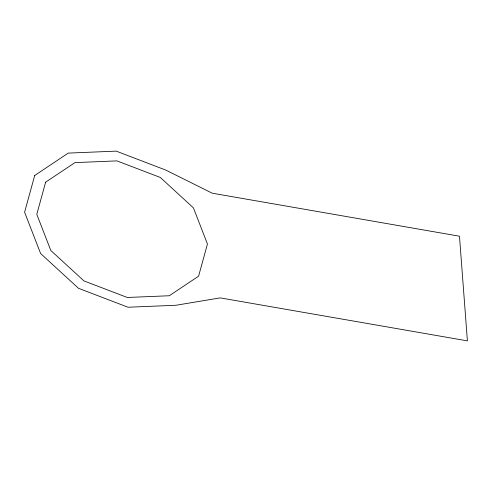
<?xml version="1.0" encoding="UTF-8"?>
<svg xmlns="http://www.w3.org/2000/svg" width="492" height="492" viewBox="0 0 492 492"><rect width="100%" height="100%" fill="white"/><g stroke="black" fill="none" stroke-linecap="round" stroke-linejoin="round"><path stroke-width="0.74" d="M34.711 175.466L24.6 212.224L40.621 253.521L78.48 288.3L128.031 307.236L176.001 305.255L220.219 297.888L467.4 340.87L459.473 236.203L212.286 193.215L165.755 170.066L116.204 151.13L68.24 153.104L34.711 175.466M45.633 182.181L36.789 214.34L50.811 250.477L83.935 280.907L127.293 297.476L169.266 295.747L198.602 276.178L207.446 244.02L193.43 207.882L160.3 177.452L116.942 160.884L74.975 162.612L45.633 182.181"/></g></svg>
